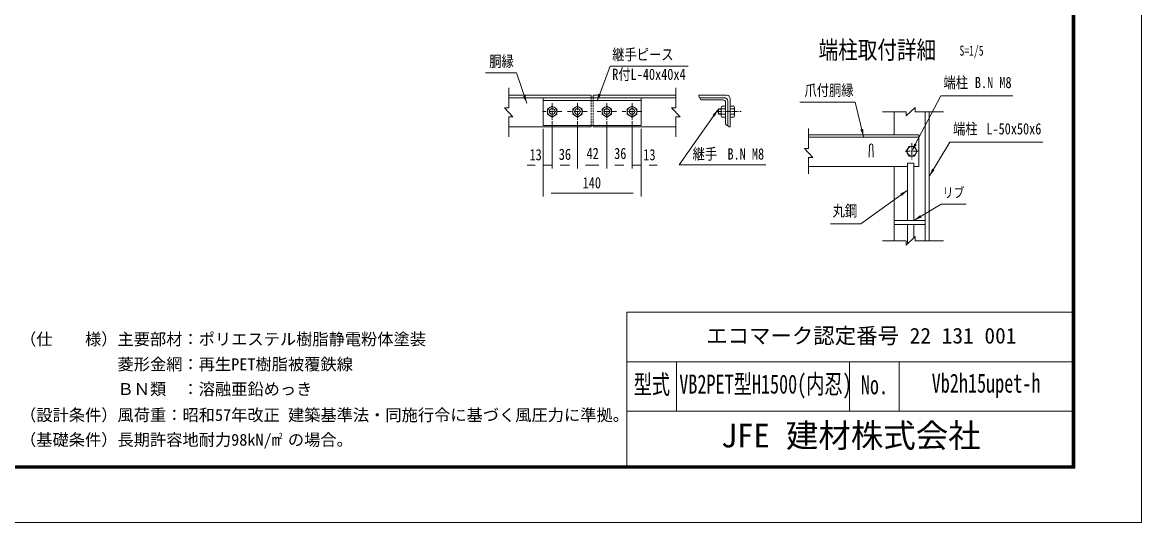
# Model space of a CAD drawing. Units: millimetres, scale not verified, with parts at other scales. Extents: x -4455 to 4455, y -3150 to 3150.
# Drawn here: x -343 to 4455, y -3150 to -1006 of the extents above; entities that cross this region are included whole.
import ezdxf
from ezdxf.enums import TextEntityAlignment as Align

# ---------------------------------------------------------------- set-up
doc = ezdxf.new("R2010")
doc.units = ezdxf.units.MM
doc.header["$LTSCALE"] = 30
doc.linetypes.add('USER4', pattern=[1.125, 0.75, -0.125, 0.125, -0.125])
doc.linetypes.add('USER5', pattern=[0.375, 0.25, -0.125])
for name, color, linetype, lineweight in [('0-0_D-STR-TXT', 3, 'Continuous', 13), ('0-1_D-STR2', 2, 'Continuous', 13), ('0-2_D-STR1', 1, 'Continuous', 18), ('0-3_D-STR-DIM', 4, 'Continuous', 13), ('0-4_D-BMK', 2, 'USER4', 13), ('0-6_D-STR3', 3, 'Continuous', 13), ('0-C_7詳細', 3, 'Continuous', 18), ('1-1_D-TTL', 7, 'Continuous', 9)]:
    doc.layers.add(name, color=color, linetype=linetype, lineweight=lineweight)
doc.layers.add('0-8_D-TTL-TXT', color=7, linetype='Continuous')
doc.styles.add('ＭＳ ゴシック', font='')
doc.styles.get('ＭＳ ゴシック').set_extended_font_data('MS Gothic')

msp = doc.modelspace()

# ---------------------------------------------------------------- linework, layer by layer
at = {"layer": '0-0_D-STR-TXT'}
msp.add_lwpolyline([(2511.57, -1192.91), (2176.62, -1192.91), (2120.52, -1343.47)], dxfattribs=at)
at = {"layer": '0-0_D-STR-TXT', "color": 7, "lineweight": 9}
for points in [[(1641.96, -1222.24), (1775.33, -1222.24), (1819.05, -1351.38)], [(3903.24, -1320.39), (3594.22, -1320.39), (3470.68, -1556.62)], [(2844.81, -1616.65), (2472.03, -1616.65), (2638.92, -1379.81)], [(2989.78, -1347.69), (3227, -1347.69), (3263.11, -1494.92)], [(4031.11, -1518.39), (3632.58, -1518.39), (3545.8, -1663.29)], [(3121.1, -1869.69), (3251.1, -1869.69), (3450.06, -1725.77)], [(3702.91, -1784.53), (3596.35, -1784.53), (3480.9, -1853.46)]]:
    msp.add_lwpolyline(points, dxfattribs=at)
at = {"layer": '0-0_D-STR-TXT', "color": 7}
for points in [[(1819.79, -1353.56), (1803.05, -1322.8), (1814.4, -1318.96)], [(2640.24, -1377.93), (2625.27, -1409.58), (2615.47, -1402.68)], [(3263.65, -1497.15), (3249.62, -1465.07), (3261.26, -1462.22)], [(3469.61, -1558.66), (3480.29, -1525.31), (3490.91, -1530.87)], [(3544.61, -1665.26), (3557.2, -1632.59), (3567.48, -1638.74)], [(3451.93, -1724.42), (3427.49, -1749.5), (3420.46, -1739.79)], [(3478.93, -1854.64), (3505.48, -1831.81), (3511.62, -1842.09)]]:
    msp.add_solid(points, dxfattribs=at)
at = {"layer": '0-0_D-STR-TXT'}
msp.add_solid([(2119.72, -1345.62), (2126.15, -1311.2), (2137.38, -1315.39)], dxfattribs=at)
at = {"layer": '0-1_D-STR2', "color": 7, "lineweight": 9}
for p, q in [((3451.93, -1854.64), (3451.93, -1609.21)), ((3478.93, -1854.64), (3478.93, -1609.21)), ((3451.93, -1953.84), (3451.93, -1872.64)), ((3478.93, -1928.77), (3478.93, -1872.64))]:
    msp.add_line(p, q, dxfattribs=at)
at = {"layer": '0-2_D-STR1'}
for p, q in [((2095.38, -1317.93), (1742.25, -1317.93)), ((2458.52, -1328.43), (1742.25, -1328.43)), ((2458.52, -1317.93), (2103.78, -1317.93)), ((2676.32, -1317.93), (2556.32, -1317.93)), ((2556.32, -1317.93), (2556.32, -1322.43)), ((2667.32, -1328.43), (2562.32, -1328.43)), ((2680.82, -1446.93), (2680.82, -1341.93)), ((2691.32, -1452.93), (2691.32, -1332.93)), ((3394.61, -1488.15), (3394.61, -1388.52)), ((3526.61, -1942.01), (3526.61, -1388.52)), ((3544.61, -1942.01), (3544.61, -1388.52)), ((2095.38, -1452.93), (1742.25, -1452.93)), ((2458.52, -1452.93), (2103.78, -1452.93)), ((2691.32, -1452.93), (2686.82, -1452.93)), ((3027.7, -1488.15), (3499.61, -1488.15)), ((3027.7, -1497.15), (3499.61, -1497.15)), ((3027.7, -1623.15), (3451.93, -1623.15)), ((3394.61, -1942.01), (3394.61, -1623.15))]:
    msp.add_line(p, q, dxfattribs=at)
at = {"layer": '0-2_D-STR1', "linetype": 'USER5'}
for p, q in [((2095.38, -1326.93), (2095.38, -1446.93)), ((2103.78, -1326.93), (2103.78, -1446.93))]:
    msp.add_line(p, q, dxfattribs=at)
at = {"layer": '0-2_D-STR1'}
for centre, radius, start, end in [((2562.32, -1322.43), 6, 180, 270), ((2676.32, -1332.93), 15, 0, 90), ((2686.82, -1446.93), 6, 180, 270)]:
    msp.add_arc(centre, radius, start, end, dxfattribs=at)
at = {"layer": '0-3_D-STR-DIM'}
for p, q in [((1742.25, -1371.59), (1742.25, -1286)), ((2458.52, -1371.59), (2458.52, -1286)), ((2440.52, -1371.59), (2476.52, -1410.36)), ((2458.52, -1371.59), (2440.52, -1371.59)), ((3445.29, -1388.52), (3344.84, -1388.52)), ((3445.29, -1406.52), (3484.06, -1370.52)), ((3445.29, -1388.52), (3445.29, -1406.52)), ((3484.06, -1388.52), (3484.06, -1370.52)), ((3484.06, -1388.52), (3605.11, -1388.52)), ((1742.25, -1410.36), (1742.25, -1495.55)), ((1742.25, -1410.36), (1760.25, -1410.36)), ((2458.52, -1410.36), (2458.52, -1495.55)), ((2458.52, -1410.36), (2476.52, -1410.36)), ((3027.7, -1545.71), (3027.7, -1460.13)), ((3009.7, -1545.71), (3045.7, -1584.49)), ((3027.7, -1545.71), (3009.7, -1545.71)), ((3027.7, -1584.49), (3027.7, -1654.68)), ((3027.7, -1584.49), (3045.7, -1584.49)), ((3445.29, -1942.01), (3344.84, -1942.01)), ((3445.29, -1960.01), (3484.06, -1924.01)), ((3445.29, -1942.01), (3445.29, -1960.01)), ((3484.06, -1942.01), (3484.06, -1924.01)), ((3484.06, -1942.01), (3605.11, -1942.01))]:
    msp.add_line(p, q, dxfattribs=at)
at = {"layer": '0-3_D-STR-DIM', "color": 1, "lineweight": 18}
for p, q in [((1928.58, -1428.73), (1928.58, -1632.24)), ((1928.58, -1428.73), (1928.58, -1632.24)), ((2036.58, -1428.73), (2036.58, -1632.24)), ((2036.58, -1428.73), (2036.58, -1632.24)), ((2162.58, -1428.73), (2162.58, -1632.24)), ((2162.58, -1428.73), (2162.58, -1632.24)), ((2270.58, -1428.73), (2270.58, -1632.24)), ((2270.58, -1428.73), (2270.58, -1632.24)), ((1889.58, -1461.93), (1889.58, -1752.24)), ((1889.58, -1461.93), (1889.58, -1632.24)), ((2309.58, -1461.93), (2309.58, -1752.24)), ((2309.58, -1461.93), (2309.58, -1632.24)), ((1855.08, -1617.24), (1820.58, -1617.24)), ((1928.58, -1617.24), (1889.58, -1617.24)), ((2002.08, -1617.24), (1963.08, -1617.24)), ((1963.08, -1617.24), (1997.58, -1617.24)), ((2071.08, -1617.24), (2128.08, -1617.24)), ((2197.08, -1617.24), (2236.08, -1617.24)), ((2236.08, -1617.24), (2201.58, -1617.24)), ((2270.58, -1617.24), (2309.58, -1617.24)), ((2344.08, -1617.24), (2378.58, -1617.24)), ((1924.08, -1737.24), (2275.08, -1737.24))]:
    msp.add_line(p, q, dxfattribs=at)
at = {"layer": '0-3_D-STR-DIM'}
msp.add_lwpolyline([(1742.25, -1371.59), (1724.25, -1371.59), (1760.25, -1410.36)], dxfattribs=at)
at = {"layer": '0-4_D-BMK'}
for p, q in [((1970.28, -1387.68), (1886.68, -1387.68)), ((1928.58, -1351.74), (1928.58, -1423.48)), ((2078.28, -1387.68), (1994.68, -1387.68)), ((2036.58, -1351.74), (2036.58, -1423.48)), ((2204.28, -1387.68), (2120.68, -1387.68)), ((2162.58, -1351.74), (2162.58, -1423.48)), ((2312.28, -1387.68), (2228.68, -1387.68)), ((2270.58, -1351.74), (2270.58, -1423.48)), ((2633.06, -1387.68), (2739.11, -1387.68)), ((3469.61, -1523.97), (3469.61, -1593.36)), ((3441.05, -1558.15), (3498.17, -1558.15))]:
    msp.add_line(p, q, dxfattribs=at)
at = {"layer": '0-6_D-STR3'}
for p, q in [((1889.58, -1328.43), (1889.58, -1446.93)), ((2309.58, -1340.43), (1889.58, -1340.43)), ((2309.58, -1328.43), (2309.58, -1446.93)), ((2562.32, -1328.43), (2562.32, -1331.43)), ((2568.32, -1337.43), (2661.32, -1337.43)), ((2641.96, -1399.68), (2641.96, -1375.68)), ((2652.62, -1375.68), (2641.96, -1375.68)), ((2652.62, -1405.44), (2652.62, -1369.92)), ((2654.68, -1375.68), (2671.82, -1375.68)), ((2671.82, -1347.93), (2671.82, -1440.93)), ((2671.82, -1411.2), (2671.82, -1364.16)), ((2707.12, -1364.16), (2691.32, -1364.16)), ((2691.32, -1364.16), (2691.32, -1411.2)), ((2707.12, -1375.68), (2691.32, -1375.68)), ((2710.52, -1370.04), (2707.12, -1364.16)), ((2652.62, -1399.68), (2641.96, -1399.68)), ((2652.62, -1405.44), (2655.94, -1411.2)), ((2654.68, -1399.68), (2671.82, -1399.68)), ((2655.94, -1411.2), (2671.82, -1411.2)), ((2707.12, -1399.68), (2691.32, -1399.68)), ((2707.12, -1411.2), (2691.32, -1411.2)), ((2309.58, -1446.93), (1889.58, -1446.93)), ((2680.82, -1446.93), (2677.82, -1446.93)), ((3526.61, -1854.64), (3394.61, -1854.64)), ((3526.61, -1872.64), (3394.61, -1872.64))]:
    msp.add_line(p, q, dxfattribs=at)
at = {"layer": '0-6_D-STR3', "color": 1}
for p, q in [((2652.62, -1378.08), (2640.75, -1378.08)), ((2652.62, -1397.28), (2640.75, -1397.28))]:
    msp.add_line(p, q, dxfattribs=at)
at = {"layer": '0-6_D-STR3'}
for points in [[(1928.58, -1364.16), (1908.21, -1375.92), (1908.21, -1399.44), (1928.58, -1411.2), (1948.95, -1399.44), (1948.95, -1375.92)], [(2036.58, -1364.16), (2016.21, -1375.92), (2016.21, -1399.44), (2036.58, -1411.2), (2056.95, -1399.44), (2056.95, -1375.92)], [(2162.58, -1364.16), (2142.21, -1375.92), (2142.21, -1399.44), (2162.58, -1411.2), (2182.95, -1399.44), (2182.95, -1375.92)], [(2270.58, -1364.16), (2250.21, -1375.92), (2250.21, -1399.44), (2270.58, -1411.2), (2290.95, -1399.44), (2290.95, -1375.92)], [(3493.13, -1558.15), (3481.37, -1537.79), (3457.85, -1537.79), (3446.09, -1558.15), (3457.85, -1578.52), (3481.37, -1578.52)]]:
    msp.add_lwpolyline(points, close=True, dxfattribs=at)
for points in [[(2652.62, -1369.92), (2655.94, -1364.16), (2671.82, -1364.16)], [(2710.52, -1370.04), (2710.52, -1405.32), (2707.12, -1411.2)]]:
    msp.add_lwpolyline(points, dxfattribs=at)
for centre, radius in [((1928.58, -1387.68), 20.4), ((1928.58, -1387.68), 12), ((2036.58, -1387.68), 20.4), ((2036.58, -1387.68), 12), ((2162.58, -1387.68), 20.4), ((2162.58, -1387.68), 12), ((2270.58, -1387.68), 20.4), ((2270.58, -1387.68), 12), ((3469.61, -1558.15), 20.4)]:
    msp.add_circle(centre, radius, dxfattribs=at)
for centre, radius, start, end in [((2568.32, -1331.43), 6, 180, 270), ((2659.82, -1349.43), 12, 0, 90), ((2662.74, -1387.68), 24, 150, 210), ((2661.71, -1369.92), 9.09, 180, 219.3382), ((2688.62, -1387.68), 36, 160.52878, 199.47122), ((2704.64, -1370.34), 5.88, 294.94299, 2.968), ((2687.61, -1387.68), 22.91, 328.40741, 31.59259), ((2661.71, -1405.44), 9.09, 140.6618, 180), ((2704.64, -1405.01), 5.88, 357.032, 65.05701), ((2677.82, -1440.93), 6, 180, 270)]:
    msp.add_arc(centre, radius, start, end, dxfattribs=at)
at = {"layer": '0-C_7詳細', "color": 7, "lineweight": 9}
for p, q in [((2095.38, -1326.93), (2095.38, -1317.93)), ((2103.78, -1326.93), (2103.78, -1317.93)), ((2562.32, -1328.43), (2667.32, -1328.43)), ((2095.38, -1452.93), (2095.38, -1446.93)), ((2103.78, -1452.93), (2103.78, -1446.93)), ((3287.01, -1582.98), (3288.81, -1533.78)), ((3305.01, -1582.98), (3303.21, -1533.78)), ((3499.61, -1488.15), (3394.61, -1488.15)), ((3417.11, -1488.15), (3417.41, -1488.15)), ((3499.61, -1623.15), (3499.61, -1488.15)), ((3451.93, -1609.21), (3478.93, -1609.21)), ((3478.93, -1623.15), (3499.61, -1623.15))]:
    msp.add_line(p, q, dxfattribs=at)
for centre, radius, end in [((2665.82, -1343.43), 15, 90), ((3296.01, -1533.78), 7.2, 180)]:
    msp.add_arc(centre, radius, 0, end, dxfattribs=at)
at = {"layer": '1-1_D-TTL'}
for p, q in [((2248.8, -2248.56), (2248.8, -2906.18)), ((2248.8, -2248.56), (4158.02, -2248.56)), ((2248.8, -2460.7), (4158.02, -2460.7)), ((2460.93, -2460.7), (2460.93, -2672.84)), ((3203.41, -2460.7), (3203.41, -2672.84)), ((3415.54, -2460.7), (3415.54, -2672.84)), ((2248.8, -2672.84), (4158.02, -2672.84))]:
    msp.add_line(p, q, dxfattribs=at)
at = {"layer": '1-1_D-TTL', "color": 2, "lineweight": 18}
msp.add_lwpolyline([(-4454.69, 3150.29), (4455.01, 3150.29), (4455.01, -3150.14), (-4454.69, -3150.14)], close=True, dxfattribs=at)
at = {"layer": '1-1_D-TTL'}
for points in [[(-4168.31, 2916.94), (4168.62, 2916.94), (4168.62, -2916.79), (-4168.31, -2916.79)], [(-4165.65, 2914.29), (4165.97, 2914.29), (4165.97, -2914.14), (-4165.65, -2914.14)], [(-4163, 2911.64), (4163.32, 2911.64), (4163.32, -2911.49), (-4163, -2911.49)], [(-4160.35, 2908.98), (4160.67, 2908.98), (4160.67, -2908.84), (-4160.35, -2908.84)], [(-4157.7, 2906.33), (4158.02, 2906.33), (4158.02, -2906.18), (-4157.7, -2906.18)]]:
    msp.add_lwpolyline(points, close=True, dxfattribs=at)

# ---------------------------------------------------------------- texts
at = {"layer": '0-0_D-STR-TXT', "style": 'ＭＳ ゴシック', "width": 0.8}
for s, height, p in [('胴縁', 48.17, (1658.46, -1210.96)), ('継手ピース', 48.17, (2185.78, -1181.86)), ('R付L-40x40x4', 48.17, (2185.78, -1266.5)), ('端柱', 48.17, (3605.48, -1301.82)), ('B.N M8', 48.17, (3740.29, -1301.82)), ('爪付胴縁', 48.17, (3009.89, -1335.05)), ('端柱', 48.17, (3646.67, -1500.16)), ('L-50x50x6', 48.17, (3789.48, -1500.16)), ('継手', 48.17, (2530.43, -1608.16)), ('B.N M8', 48.17, (2679.63, -1608.16)), ('リブ', 43.33, (3600.98, -1770.26)), ('丸鋼', 48.17, (3130.46, -1851.7))]:
    msp.add_text(s, height=height, dxfattribs=at).set_placement(p, align=Align.BOTTOM_LEFT)
at = {"layer": '0-3_D-STR-DIM', "color": 3, "style": 'ＭＳ ゴシック', "width": 0.8}
for s, p in [('13', (1831.26, -1611.41)), ('36', (1956.84, -1609.52)), ('42', (2075.75, -1605.76)), ('36', (2194.06, -1605.76)), ('13', (2318.89, -1611.41)), ('140', (2059.06, -1731.49))]:
    msp.add_text(s, height=48.17, dxfattribs=at).set_placement(p, align=Align.BOTTOM_LEFT)
at = {"layer": '0-8_D-TTL-TXT', "style": 'ＭＳ ゴシック'}
for s, height, width, p in [('端柱取付詳細', 76.98, 0.8, (3070.24, -1185.15)), ('型式', 81.6, 0.7, (2277.68, -2623.17)), ('VB2PET型H1500(内忍)', 81.6, 0.7, (2473.29, -2621.44)), ('No.', 81.6, 0.7, (3251.59, -2624.47)), ('Vb2h15upet-h', 81.6, 0.7, (3555.22, -2617.36))]:
    msp.add_text(s, height=height, dxfattribs=dict(at, width=width)).set_placement(p, align=Align.BOTTOM_LEFT)
at = {"layer": '0-8_D-TTL-TXT', "color": 3, "style": 'ＭＳ ゴシック', "width": 0.7}
msp.add_text('S=1/5', height=43.33, dxfattribs=at).set_placement((3674.34, -1161.43), align=Align.BOTTOM_LEFT)
at = {"layer": '0-8_D-TTL-TXT', "style": 'ＭＳ ゴシック'}
for s, height, p in [('（仕\u3000\u3000様）主要部材：ポリエステル樹脂静電粉体塗装', 51.03, (-352.46, -2404.45)), ('エコマーク認定番号 22 131 001', 67.3, (2588.8, -2402.58)), ('\u3000\u3000\u3000\u3000\u3000\u3000菱形金網：再生PET樹脂被覆鉄線', 51.03, (-352.46, -2511.93)), ('\u3000\u3000\u3000\u3000\u3000\u3000ＢＮ類\u3000：溶融亜鉛めっき', 51.03, (-352.46, -2618.41)), ('（設計条件）風荷重：昭和57年改正 建築基準法・同施行令に基づく風圧力に準拠。', 51.03, (-352.46, -2729.69)), ('JFE 建材株式会社', 102.1, (2652.07, -2858.4)), ('（基礎条件）長期許容地耐力98kN/m の場合。', 51.03, (-352.46, -2835.76)), ('2', 25.51, (756.45, -2797.77))]:
    msp.add_text(s, height=height, dxfattribs=at).set_placement(p, align=Align.BOTTOM_LEFT)

doc.saveas('drawing.dxf')
